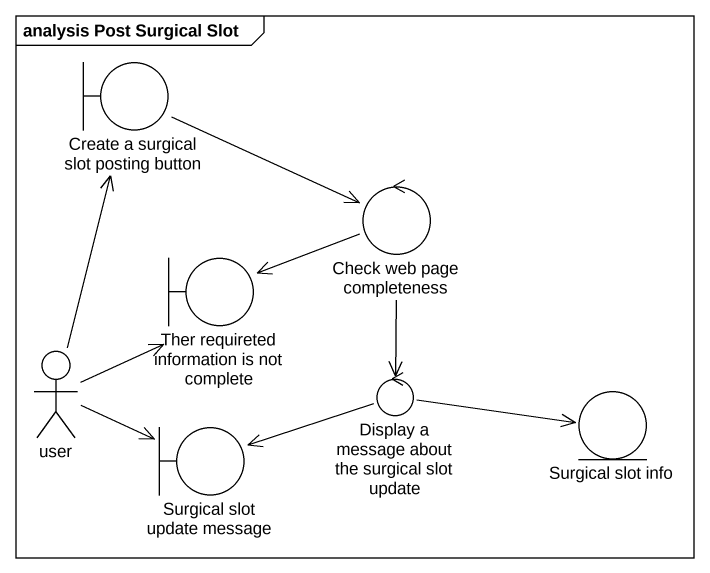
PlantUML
@startuml
mainframe analysis Post Surgical Slot
boundary "Create a surgical slot posting button" as Create_a_surgical_slot
control "Check web page completeness" as Check_web_page_completeness
boundary "Ther requireted information is not complete" as Ther_requireted_information
actor user
control "Display a message about the surgical slot update" as Display_a_message_about_the
entity "Surgical slot info" as Surgical_slot_info
boundary "Surgical slot update message" as Surgical_slot_update_message
Create_a_surgical_slot -right-> Check_web_page_completeness
Check_web_page_completeness -left-> Ther_requireted_information
Check_web_page_completeness --> Display_a_message_about_the
user -up-> Create_a_surgical_slot
user -right-> Ther_requireted_information
user -right-> Surgical_slot_update_message
Display_a_message_about_the -right-> Surgical_slot_info
Display_a_message_about_the -left-> Surgical_slot_update_message
@enduml
